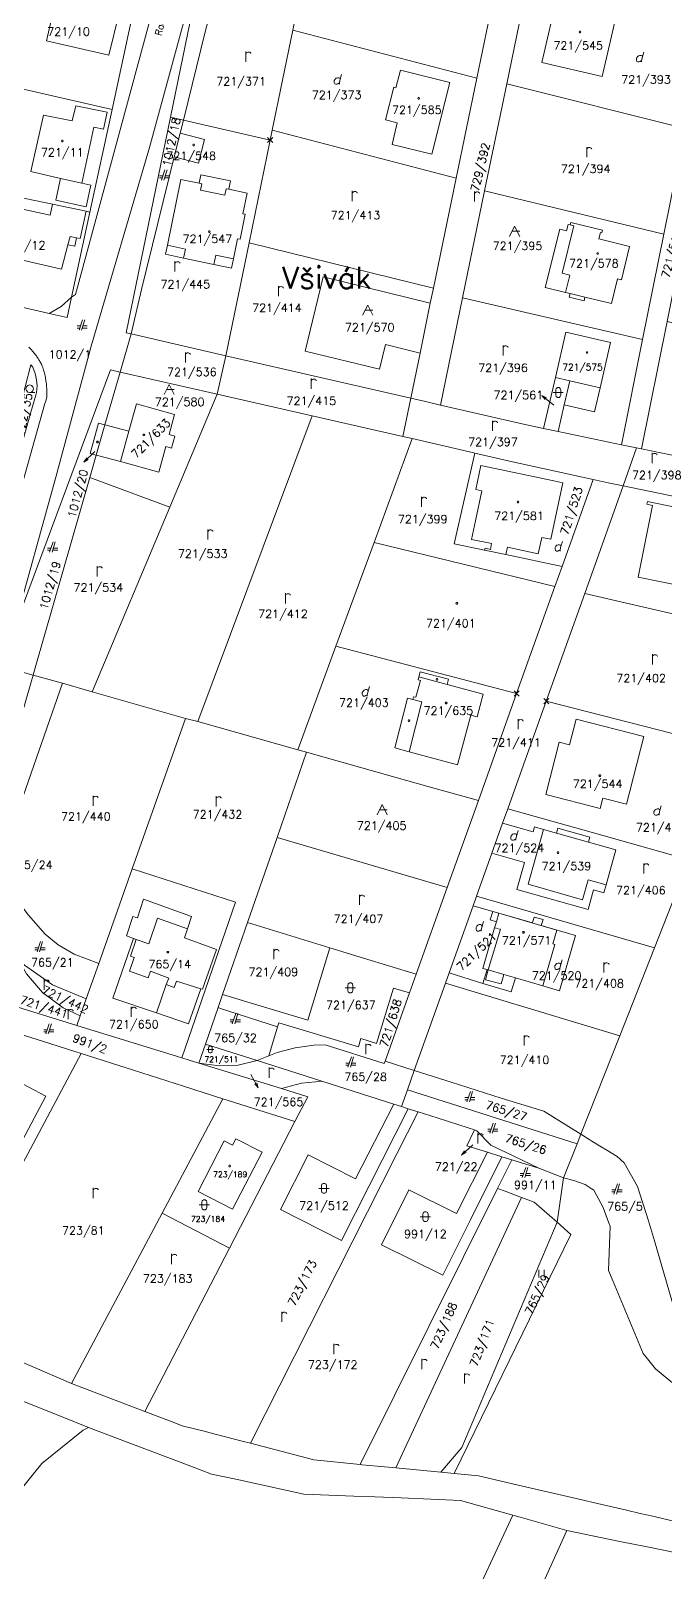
# Model space of a CAD drawing. Extents: x -443817 to 3, y -1171930 to -442383.
# Drawn here: x -442713 to -442588.6, y -1170713.3 to -1170410.9 of the extents above; entities that cross this region are included whole.
import ezdxf
from ezdxf.enums import TextEntityAlignment as Align

# ---------------------------------------------------------------- set-up
doc = ezdxf.new("R2010")
doc.units = 0
doc.header["$LTSCALE"] = 0.5
doc.header["$PDMODE"] = 3
doc.header["$PDSIZE"] = 0.5
doc.linetypes.add('DASHED', pattern=[0.75, 0.5, -0.25])
for name, color, linetype, lineweight in [('KLADPAR', 7, 'Continuous', 0), ('ZAPPAR', 7, 'Continuous', 0), ('ZNACKY', 7, 'Continuous', 0), ('ZUOB', 7, 'Continuous', 0)]:
    doc.layers.add(name, color=color, linetype=linetype, lineweight=lineweight)
doc.styles.add('ROMANS', font='romans.shx', dxfattribs={"height": 0.2})

# ---------------------------------------------------------------- blocks, each defined once
blk = doc.blocks.new('$479')
at = {"color": 0, "flags": 128}
for points in [[(0, 0), (0, 1.27), (0, 2)], [(0, 1.6), (0.1, 1.73), (0.23, 1.84), (0.37, 1.89), (0.6, 1.9), (0.77, 1.87), (0.87, 1.8), (0.96, 1.7), (1, 1.6)]]:
    blk.add_lwpolyline(points, dxfattribs=at)
blk = doc.blocks.new('$45')
at = {"color": 0, "flags": 128}
blk.add_lwpolyline([(0.09, 0.15), (0.18, 0), (0.09, -0.15), (-0.09, -0.15), (-0.18, 0), (-0.09, 0.15), (0.09, 0.15)], dxfattribs=at)
blk = doc.blocks.new('$432')
at = {"color": 0}
for p, q in [((-0.32, 0.8), (-1, 0.8)), ((-1, 0.4), (-0.46, 0.4)), ((0.1, 2), (-0.6, 0)), ((-0.1, 0), (0.5, 2)), ((0.02, 0.4), (1, 0.4)), ((1, 0.8), (0.14, 0.8))]:
    blk.add_line(p, q, dxfattribs=at)
blk = doc.blocks.new('$42')
at = {"color": 0, "flags": 128}
for points in [[(-1, 1), (0.27, 1), (1, 1)], [(-0.5, 1.5), (-0.4, 1.79), (-0.15, 1.97), (0.16, 1.97), (0.41, 1.79), (0.51, 1.5), (0.51, 0.5), (0.41, 0.21), (0.16, 0.03), (-0.15, 0.03), (-0.4, 0.21), (-0.5, 0.5), (-0.5, 1.5)]]:
    blk.add_lwpolyline(points, dxfattribs=at)
blk = doc.blocks.new('$431')
at = {"color": 0}
blk.add_line((0.63, 0.99), (0.9, 1.89), dxfattribs=at)
at = {"color": 0, "flags": 128}
blk.add_lwpolyline([(0.45, 0), (0.45, 0.27), (0.63, 0.99), (0.54, 1.17), (0.36, 1.26), (0.09, 1.26), (-0.18, 1.17), (-0.36, 0.99), (-0.54, 0.72), (-0.54, 0.36), (-0.45, 0.09), (-0.27, 0), (0, 0), (0.18, 0.09), (0.45, 0.27)], dxfattribs=at)
blk = doc.blocks.new('$435')
at = {"color": 0}
blk.add_line((1, 1), (-0.5, 1), dxfattribs=at)
at = {"color": 0, "flags": 128}
blk.add_lwpolyline([(-1, 0), (0, 2), (1, 0)], dxfattribs=at)
blk = doc.blocks.new('$30')
at = {"color": 0, "flags": 128}
blk.add_lwpolyline([(0, 0), (-0.38, 0.1), (-0.65, 0.37), (-0.75, 0.74), (-0.65, 1.11), (-0.38, 1.38), (-0.01, 1.48), (0.36, 1.38), (0.63, 1.11), (0.73, 0.73), (0.63, 0.35), (0.36, 0.08), (-0.02, -0.02), (0.98, -0.02)], dxfattribs=at)
blk = doc.blocks.new('$489')
at = {"color": 0}
blk.add_line((-0.2, 2), (0, 3), dxfattribs=at)
at = {"color": 0, "flags": 128}
blk.add_lwpolyline([(0, 0), (0, 3), (0.2, 2)], dxfattribs=at)
blk = doc.blocks.new('$32')
at = {"color": 0}
for p, q in [((-0.5, 1.5), (-0.5, 0)), ((0.5, 0), (0.5, 1.5))]:
    blk.add_line(p, q, dxfattribs=at)

msp = doc.modelspace()

# ---------------------------------------------------------------- linework, layer by layer
at = {"layer": 'KLADPAR', "color": 7, "linetype": 'Continuous'}
for p, q in [((-442625.57, -1170420.24), (-442629.61, -1170439.83)), ((-442624.01, -1170442.33), (-442588.87, -1170450.81)), ((-442675.34, -1170620.42), (-442661.23, -1170624.9))]:
    msp.add_line(p, q, dxfattribs=at)
at = {"layer": 'KLADPAR', "color": 7, "linetype": 'Continuous', "flags": 128}
for points in [[(-442674.68, -1170386.2), (-442674.16, -1170384.84), (-442673.26, -1170385.08), (-442670.85, -1170385.71), (-442671.42, -1170387.27), (-442675.35, -1170398), (-442678.81, -1170411.16), (-442683.1, -1170428.46), (-442685.64, -1170427.87), (-442679.89, -1170399.86), (-442674.68, -1170386.2)], [(-442670.85, -1170385.71), (-442657.24, -1170389.29), (-442661.66, -1170410.84), (-442665.68, -1170430.43), (-442666.08, -1170432.37), (-442683.1, -1170428.46), (-442678.81, -1170411.16), (-442675.35, -1170398), (-442671.42, -1170387.27), (-442670.85, -1170385.71)], [(-442642.99, -1170393.03), (-442638.39, -1170394.23), (-442637.57, -1170394.45), (-442621.13, -1170398.69), (-442625.57, -1170420.24), (-442661.66, -1170410.84), (-442657.24, -1170389.29), (-442645.5, -1170392.37), (-442642.99, -1170393.03)], [(-442719.67, -1170421.2), (-442714.84, -1170398.78), (-442712.75, -1170399.22), (-442692.18, -1170403.51), (-442697.09, -1170426.37), (-442719.67, -1170421.2)], [(-442625.57, -1170420.24), (-442621.13, -1170398.69), (-442618.22, -1170399.44), (-442615.35, -1170400.31), (-442619.68, -1170421.32), (-442624.01, -1170442.33), (-442628.34, -1170463.34), (-442632.67, -1170484.34), (-442635.59, -1170483.67), (-442638.51, -1170483), (-442636.68, -1170474.14), (-442634.67, -1170464.35), (-442634.06, -1170461.41), (-442629.61, -1170439.83), (-442625.57, -1170420.24)], [(-442584.71, -1170430.13), (-442580.55, -1170409.46), (-442580.31, -1170408.29), (-442579.6, -1170408.46), (-442577.27, -1170409.03), (-442565.52, -1170411.9), (-442563.6, -1170412.37), (-442577.61, -1170415.12), (-442583.63, -1170445.03), (-442588.24, -1170467.94), (-442593.27, -1170492.95), (-442594.2, -1170492.76), (-442597.19, -1170492.15), (-442593.03, -1170471.48), (-442588.87, -1170450.81), (-442584.71, -1170430.13)], [(-442728.98, -1170440.76), (-442728.89, -1170440.38), (-442724.72, -1170420.04), (-442719.67, -1170421.2), (-442697.09, -1170426.37), (-442701.42, -1170446.49), (-442702.15, -1170446.34), (-442708.79, -1170444.96), (-442728.98, -1170440.76)], [(-442630.83, -1170421.09), (-442640.53, -1170418.64), (-442641.41, -1170422.13), (-442641.85, -1170422.02), (-442643.47, -1170428.43), (-442641.14, -1170429.01), (-442642.18, -1170433.23), (-442634.39, -1170435.16), (-442630.83, -1170421.09)], [(-442630.83, -1170421.09), (-442634.39, -1170435.16), (-442642.18, -1170433.23), (-442641.14, -1170429.01), (-442643.47, -1170428.43), (-442641.85, -1170422.02), (-442641.41, -1170422.13), (-442640.53, -1170418.64), (-442630.83, -1170421.09)], [(-442683.1, -1170428.46), (-442683.73, -1170430.99), (-442684.88, -1170435.68), (-442691.33, -1170461.69), (-442693.36, -1170470.4), (-442694.33, -1170470.17), (-442685.64, -1170427.87), (-442683.1, -1170428.46)], [(-442666.08, -1170432.37), (-442670.21, -1170452.55), (-442674.75, -1170474.67), (-442693.36, -1170470.4), (-442691.33, -1170461.69), (-442684.88, -1170435.68), (-442680.15, -1170436.93), (-442678.94, -1170432.28), (-442683.73, -1170430.99), (-442683.1, -1170428.46), (-442666.08, -1170432.37)], [(-442666.08, -1170432.37), (-442665.68, -1170430.43), (-442629.61, -1170439.83), (-442634.06, -1170461.41), (-442670.21, -1170452.55), (-442666.08, -1170432.37)], [(-442702.15, -1170446.34), (-442701.42, -1170446.49), (-442705.02, -1170463.21), (-442705.88, -1170467.19), (-442709.42, -1170466.38), (-442733.1, -1170460.93), (-442728.98, -1170440.76), (-442708.79, -1170444.96), (-442702.15, -1170446.34)], [(-442674.22, -1170442.03), (-442670.62, -1170442.77), (-442671.45, -1170446.81), (-442670.96, -1170446.91), (-442671.99, -1170451.82), (-442672.47, -1170451.73), (-442673.29, -1170455.69), (-442673.65, -1170457.47), (-442677.13, -1170456.75), (-442683.05, -1170455.51), (-442686.62, -1170454.76), (-442686.24, -1170453.01), (-442683.58, -1170440.1), (-442679.99, -1170440.84), (-442679.65, -1170439.18), (-442673.88, -1170440.36), (-442674.22, -1170442.03)], [(-442670.62, -1170442.77), (-442674.22, -1170442.03), (-442673.88, -1170440.36), (-442679.65, -1170439.18), (-442679.99, -1170440.84), (-442683.58, -1170440.1), (-442686.24, -1170453.01), (-442686.62, -1170454.76), (-442683.05, -1170455.51), (-442677.13, -1170456.75), (-442673.65, -1170457.47), (-442673.29, -1170455.69), (-442672.47, -1170451.73), (-442671.99, -1170451.82), (-442670.96, -1170446.91), (-442671.45, -1170446.81), (-442670.62, -1170442.77)], [(-442607.13, -1170448.54), (-442607.24, -1170449), (-442607.62, -1170448.91), (-442607.93, -1170450.17), (-442609.29, -1170449.83), (-442612.11, -1170461.29), (-442608.13, -1170462.27), (-442607.26, -1170462.48), (-442607.43, -1170463.21), (-442604.51, -1170463.91), (-442604.34, -1170463.18), (-442599.14, -1170464.42), (-442597.96, -1170459.61), (-442597.18, -1170459.8), (-442595.57, -1170453.24), (-442601.59, -1170451.76), (-442601.28, -1170450.5), (-442601.04, -1170450.56), (-442600.92, -1170450.07), (-442607.13, -1170448.54)], [(-442599.14, -1170464.42), (-442604.34, -1170463.18), (-442604.51, -1170463.91), (-442607.43, -1170463.21), (-442607.26, -1170462.48), (-442608.13, -1170462.27), (-442612.11, -1170461.29), (-442609.29, -1170449.83), (-442607.93, -1170450.17), (-442607.62, -1170448.91), (-442607.24, -1170449), (-442607.13, -1170448.54), (-442600.92, -1170450.07), (-442601.04, -1170450.56), (-442601.28, -1170450.5), (-442601.59, -1170451.76), (-442595.57, -1170453.24), (-442597.18, -1170459.8), (-442597.96, -1170459.61), (-442599.14, -1170464.42)], [(-442634.06, -1170461.41), (-442634.67, -1170464.35), (-442655.66, -1170459.21), (-442659.23, -1170473.77), (-442644.66, -1170477.34), (-442643.43, -1170472.5), (-442636.68, -1170474.14), (-442638.51, -1170483), (-442655.34, -1170479.13), (-442674.75, -1170474.67), (-442670.21, -1170452.55), (-442634.06, -1170461.41)], [(-442636.68, -1170474.14), (-442643.43, -1170472.5), (-442644.66, -1170477.34), (-442659.23, -1170473.77), (-442655.66, -1170459.21), (-442634.67, -1170464.35), (-442636.68, -1170474.14)], [(-442609.61, -1170489.53), (-442608.4, -1170484.28), (-442602.46, -1170485.66), (-442601.37, -1170480.95), (-442599.33, -1170472.08), (-442608.1, -1170470.06), (-442610.14, -1170478.93), (-442612.45, -1170488.94), (-442616.37, -1170488.11), (-442632.67, -1170484.34), (-442628.34, -1170463.34), (-442593.03, -1170471.48), (-442597.19, -1170492.15), (-442609.61, -1170489.53)], [(-442551.86, -1170476.73), (-442559.03, -1170499.96), (-442578.11, -1170496.06), (-442593.27, -1170492.95), (-442588.24, -1170467.94), (-442551.86, -1170476.73)], [(-442610.14, -1170478.93), (-442608.1, -1170470.06), (-442599.33, -1170472.08), (-442601.37, -1170480.95), (-442602.46, -1170485.66), (-442608.4, -1170484.28), (-442607.3, -1170479.58), (-442610.14, -1170478.93)], [(-442655.34, -1170479.13), (-442638.51, -1170483), (-442640.07, -1170490.52), (-442657.82, -1170486.48), (-442676.5, -1170482.22), (-442674.75, -1170474.67), (-442655.34, -1170479.13)], [(-442697.42, -1170477.46), (-442695.51, -1170477.89), (-442698.48, -1170488.22), (-442699.76, -1170487.87), (-442701.38, -1170493.83), (-442700.18, -1170494.16), (-442701.44, -1170498.56), (-442712.16, -1170535.88), (-442712.57, -1170537.31), (-442718.38, -1170535.67), (-442718.95, -1170535.51), (-442716.53, -1170528.98), (-442697.42, -1170477.46)], [(-442715.16, -1170493.43), (-442717.21, -1170492.84), (-442715.24, -1170485.08), (-442713.05, -1170476.46), (-442712.65, -1170476.93), (-442712.2, -1170478.15), (-442712.02, -1170478.76), (-442711.9, -1170479.37), (-442711.83, -1170480), (-442711.81, -1170480.6), (-442711.85, -1170481.25), (-442711.94, -1170481.88), (-442712.06, -1170482.39), (-442713.01, -1170485.72), (-442715.16, -1170493.43)], [(-442676.5, -1170482.22), (-442685.79, -1170504.35), (-442701.44, -1170498.56), (-442700.18, -1170494.16), (-442695.44, -1170495.45), (-442687.95, -1170497.49), (-442686.57, -1170492.5), (-442685.46, -1170492.78), (-442684.79, -1170490.44), (-442685.91, -1170490.12), (-442684.82, -1170486.18), (-442692.32, -1170484.14), (-442693.8, -1170489.5), (-442698.48, -1170488.22), (-442695.51, -1170477.89), (-442676.5, -1170482.22)], [(-442612.45, -1170488.94), (-442610.14, -1170478.93), (-442607.3, -1170479.58), (-442608.4, -1170484.28), (-442609.61, -1170489.53), (-442612.45, -1170488.94)], [(-442676.5, -1170482.22), (-442657.82, -1170486.48), (-442680.27, -1170546.43), (-442682.71, -1170545.82), (-442701, -1170540.57), (-442685.79, -1170504.35), (-442676.5, -1170482.22)], [(-442616.37, -1170488.11), (-442612.45, -1170488.94), (-442609.61, -1170489.53), (-442597.19, -1170492.15), (-442594.2, -1170492.76), (-442596.85, -1170500.19), (-442599.79, -1170499.59), (-442602.72, -1170498.95), (-442619.12, -1170495.37), (-442625.94, -1170493.79), (-442626.15, -1170493.74), (-442638.23, -1170490.94), (-442640.07, -1170490.52), (-442638.51, -1170483), (-442635.59, -1170483.67), (-442632.67, -1170484.34), (-442616.37, -1170488.11)], [(-442693.8, -1170489.5), (-442692.32, -1170484.14), (-442684.82, -1170486.18), (-442685.91, -1170490.12), (-442684.79, -1170490.44), (-442685.46, -1170492.78), (-442686.57, -1170492.5), (-442687.95, -1170497.49), (-442695.44, -1170495.45), (-442700.18, -1170494.16), (-442698.48, -1170488.22), (-442693.8, -1170489.5)], [(-442640.07, -1170490.52), (-442638.23, -1170490.94), (-442645.7, -1170511.29), (-442653.18, -1170531.63), (-442660.65, -1170551.97), (-442680.27, -1170546.43), (-442657.82, -1170486.48), (-442640.07, -1170490.52)], [(-442608.83, -1170516.03), (-442610.23, -1170519.94), (-442645.7, -1170511.29), (-442638.23, -1170490.94), (-442626.15, -1170493.74), (-442625.94, -1170493.79), (-442630.01, -1170511.55), (-442624.01, -1170512.8), (-442619.85, -1170513.67), (-442608.83, -1170516.03)], [(-442559.03, -1170499.96), (-442561.6, -1170507.43), (-442580.73, -1170503.5), (-442596.85, -1170500.19), (-442594.2, -1170492.76), (-442593.27, -1170492.95), (-442578.11, -1170496.06), (-442559.03, -1170499.96)], [(-442602.72, -1170498.95), (-442608.83, -1170516.03), (-442619.85, -1170513.67), (-442619.56, -1170512.24), (-442613.49, -1170513.51), (-442612.81, -1170510.3), (-442611.02, -1170510.68), (-442608.68, -1170499.62), (-442610.47, -1170499.24), (-442624.73, -1170496.23), (-442625.72, -1170500.92), (-442624.54, -1170501.17), (-442625.8, -1170507.07), (-442626.58, -1170510.72), (-442622.93, -1170511.46), (-442622.65, -1170511.52), (-442622.88, -1170512.65), (-442623.93, -1170512.43), (-442624.01, -1170512.8), (-442630.01, -1170511.55), (-442625.94, -1170493.79), (-442619.12, -1170495.37), (-442602.72, -1170498.95)], [(-442685.79, -1170504.35), (-442701, -1170540.57), (-442706.82, -1170538.93), (-442712.57, -1170537.31), (-442712.16, -1170535.88), (-442701.44, -1170498.56), (-442685.79, -1170504.35)], [(-442608.68, -1170499.62), (-442611.02, -1170510.68), (-442612.81, -1170510.3), (-442613.49, -1170513.51), (-442619.56, -1170512.24), (-442619.85, -1170513.67), (-442624.01, -1170512.8), (-442623.93, -1170512.43), (-442622.88, -1170512.65), (-442622.65, -1170511.52), (-442622.93, -1170511.46), (-442626.58, -1170510.72), (-442625.8, -1170507.07), (-442624.54, -1170501.17), (-442625.72, -1170500.92), (-442624.73, -1170496.23), (-442610.47, -1170499.24), (-442608.68, -1170499.62)], [(-442617.74, -1170540.93), (-442610.23, -1170519.94), (-442608.83, -1170516.03), (-442602.72, -1170498.95), (-442599.79, -1170499.59), (-442596.85, -1170500.19), (-442604.39, -1170521.31), (-442611.93, -1170542.43), (-442619.47, -1170563.54), (-442620.48, -1170566.37), (-442622.59, -1170572.27), (-442625.59, -1170580.66), (-442626.26, -1170582.55), (-442630.98, -1170595.75), (-442631.7, -1170597.77), (-442637.81, -1170614.88), (-442643.54, -1170613.05), (-442638.75, -1170599.66), (-442637.44, -1170596.01), (-442631.35, -1170578.97), (-442625.25, -1170561.92), (-442617.74, -1170540.93)], [(-442593.93, -1170518.08), (-442584.89, -1170519.92), (-442583.6, -1170513.61), (-442575.89, -1170515.18), (-442574.53, -1170508.52), (-442582.27, -1170506.94), (-442581.95, -1170505.35), (-442592.09, -1170503.27), (-442592.19, -1170503.79), (-442591.06, -1170504.04), (-442593.93, -1170518.08)], [(-442584.89, -1170519.92), (-442593.93, -1170518.08), (-442591.06, -1170504.04), (-442592.19, -1170503.79), (-442592.09, -1170503.27), (-442581.95, -1170505.35), (-442582.27, -1170506.94), (-442574.53, -1170508.52), (-442575.89, -1170515.18), (-442583.6, -1170513.61), (-442584.89, -1170519.92)], [(-442617.74, -1170540.93), (-442625.25, -1170561.92), (-442634.87, -1170559.22), (-442641.6, -1170557.32), (-442658.93, -1170552.45), (-442660.65, -1170551.97), (-442653.18, -1170531.63), (-442617.74, -1170540.93)], [(-442706.82, -1170538.93), (-442719.72, -1170575.68), (-442722.35, -1170571.12), (-442713.04, -1170538.93), (-442712.57, -1170537.31), (-442706.82, -1170538.93)], [(-442638.8, -1170552.35), (-442636.31, -1170542.59), (-442638.1, -1170542.13), (-442637.95, -1170541.55), (-442637.5, -1170541.67), (-442636.62, -1170538.35), (-442637.06, -1170538.23), (-442636.91, -1170537.67), (-442631.39, -1170539.16), (-442624.29, -1170541.06), (-442625.48, -1170545.5), (-442626.7, -1170545.17), (-442629.31, -1170554.89), (-442638.8, -1170552.35)], [(-442636.31, -1170542.59), (-442638.8, -1170552.35), (-442629.31, -1170554.89), (-442626.7, -1170545.17), (-442625.48, -1170545.5), (-442624.29, -1170541.06), (-442631.39, -1170539.16), (-442636.91, -1170537.67), (-442637.06, -1170538.23), (-442636.62, -1170538.35), (-442637.5, -1170541.67), (-442637.95, -1170541.55), (-442638.1, -1170542.13), (-442636.31, -1170542.59)], [(-442682.71, -1170545.82), (-442693.13, -1170575.29), (-442699.7, -1170593.86), (-442704.55, -1170592.06), (-442707.68, -1170590.25), (-442710.21, -1170588.13), (-442713.51, -1170584.38), (-442718.63, -1170577.6), (-442719.72, -1170575.68), (-442706.82, -1170538.93), (-442701, -1170540.57), (-442682.71, -1170545.82)], [(-442611.93, -1170542.43), (-442576.45, -1170551.51), (-442583.88, -1170573.54), (-442603.12, -1170568.13), (-442610.82, -1170565.97), (-442619.47, -1170563.54), (-442611.93, -1170542.43)], [(-442682.71, -1170545.82), (-442680.27, -1170546.43), (-442660.65, -1170551.97), (-442658.93, -1170552.45), (-442664.72, -1170569.16), (-442670.51, -1170585.85), (-442675.4, -1170599.95), (-442676.3, -1170602.55), (-442678.77, -1170609.69), (-442680.07, -1170613.42), (-442681.98, -1170612.83), (-442683.42, -1170612.38), (-442672.85, -1170581.88), (-442693.13, -1170575.29), (-442682.71, -1170545.82)], [(-442601.38, -1170563.49), (-442612.04, -1170560.77), (-442609.41, -1170550.48), (-442607.37, -1170551), (-442606.09, -1170545.98), (-442592.82, -1170549.38), (-442596.21, -1170562.65), (-442600.86, -1170561.46), (-442601.38, -1170563.49)], [(-442612.04, -1170560.77), (-442601.38, -1170563.49), (-442600.86, -1170561.46), (-442596.21, -1170562.65), (-442592.82, -1170549.38), (-442606.09, -1170545.98), (-442607.37, -1170551), (-442609.41, -1170550.48), (-442612.04, -1170560.77)], [(-442641.6, -1170557.32), (-442634.87, -1170559.22), (-442625.25, -1170561.92), (-442631.35, -1170578.97), (-442664.72, -1170569.16), (-442658.93, -1170552.45), (-442641.6, -1170557.32)], [(-442619.47, -1170563.54), (-442610.82, -1170565.97), (-442603.12, -1170568.13), (-442583.88, -1170573.54), (-442590.7, -1170590.81), (-442625.59, -1170580.66), (-442622.59, -1170572.27), (-442616.2, -1170574.07), (-442617.68, -1170579.36), (-442603.72, -1170583.29), (-442602.64, -1170579.43), (-442600.62, -1170580), (-442600.18, -1170578.45), (-442598.25, -1170571.58), (-442603.64, -1170570.06), (-442603.37, -1170569.1), (-442609.63, -1170567.34), (-442609.9, -1170568.31), (-442612.46, -1170567.59), (-442614.23, -1170567.09), (-442614.51, -1170568.05), (-442620.48, -1170566.37), (-442619.47, -1170563.54)], [(-442614.51, -1170568.05), (-442614.23, -1170567.09), (-442612.46, -1170567.59), (-442615.5, -1170578.35), (-442604.82, -1170581.38), (-442603.72, -1170577.46), (-442600.18, -1170578.45), (-442600.62, -1170580), (-442602.64, -1170579.43), (-442603.72, -1170583.29), (-442617.68, -1170579.36), (-442616.2, -1170574.07), (-442622.59, -1170572.27), (-442620.48, -1170566.37), (-442614.51, -1170568.05)], [(-442603.37, -1170569.1), (-442603.64, -1170570.06), (-442598.25, -1170571.58), (-442600.18, -1170578.45), (-442603.72, -1170577.46), (-442604.82, -1170581.38), (-442615.5, -1170578.35), (-442612.46, -1170567.59), (-442609.9, -1170568.31), (-442609.63, -1170567.34), (-442603.37, -1170569.1)], [(-442631.35, -1170578.97), (-442637.44, -1170596.01), (-442647.78, -1170592.83), (-442654.4, -1170590.8), (-442670.51, -1170585.85), (-442664.72, -1170569.16), (-442631.35, -1170578.97)], [(-442707.68, -1170590.25), (-442704.55, -1170592.06), (-442699.7, -1170593.86), (-442702.14, -1170600.8), (-442708.77, -1170598.09), (-442714.26, -1170594.23), (-442715.53, -1170592.98), (-442716.55, -1170590.35), (-442717.31, -1170587.04), (-442717.46, -1170582.05), (-442720.13, -1170576.84), (-442719.72, -1170575.68), (-442718.63, -1170577.6), (-442713.51, -1170584.38), (-442710.21, -1170588.13), (-442707.68, -1170590.25)], [(-442681.5, -1170584.7), (-442690.95, -1170581.3), (-442692.11, -1170584.91), (-442693.02, -1170584.64), (-442694.26, -1170588.46), (-442692.88, -1170588.96), (-442696.97, -1170600.67), (-442688.38, -1170603.59), (-442682.1, -1170605.73), (-442679.71, -1170598.83), (-442679.34, -1170598.95), (-442676.59, -1170591.12), (-442682.87, -1170588.84), (-442682.29, -1170587.09), (-442681.5, -1170584.7)], [(-442690.95, -1170581.3), (-442681.5, -1170584.7), (-442682.29, -1170587.09), (-442682.87, -1170588.84), (-442676.59, -1170591.12), (-442679.34, -1170598.95), (-442679.71, -1170598.83), (-442682.1, -1170605.73), (-442688.38, -1170603.59), (-442696.97, -1170600.67), (-442692.88, -1170588.96), (-442694.26, -1170588.46), (-442693.02, -1170584.64), (-442692.11, -1170584.91), (-442690.95, -1170581.3)], [(-442624.34, -1170597.84), (-442618.78, -1170599.47), (-442617.97, -1170596.69), (-442612.63, -1170598.26), (-442609.35, -1170599.22), (-442606.18, -1170588.39), (-442612.9, -1170586.44), (-442612.56, -1170585.28), (-442614.29, -1170584.78), (-442614.63, -1170585.93), (-442621.21, -1170584.02), (-442622.4, -1170583.68), (-442626.26, -1170582.55), (-442625.59, -1170580.66), (-442590.7, -1170590.81), (-442597.51, -1170608.06), (-442623.93, -1170600.11), (-442631.7, -1170597.77), (-442630.98, -1170595.75), (-442624.34, -1170597.84)], [(-442622.4, -1170583.68), (-442622.91, -1170585.35), (-442621.7, -1170585.71), (-442622.05, -1170586.91), (-442624.38, -1170594.86), (-442623.54, -1170595.09), (-442624.34, -1170597.84), (-442630.98, -1170595.75), (-442626.26, -1170582.55), (-442622.4, -1170583.68)], [(-442703.32, -1170604.13), (-442703.98, -1170606.02), (-442718.32, -1170601.59), (-442719.93, -1170599.61), (-442722.08, -1170595.76), (-442726.3, -1170594.41), (-442722.82, -1170584.52), (-442718.91, -1170589.66), (-442715.53, -1170592.98), (-442713.86, -1170595.92), (-442710.72, -1170599.6), (-442706.69, -1170602.56), (-442703.32, -1170604.13)], [(-442618.78, -1170599.47), (-442624.34, -1170597.84), (-442623.54, -1170595.09), (-442624.38, -1170594.86), (-442622.05, -1170586.91), (-442621.7, -1170585.71), (-442622.91, -1170585.35), (-442622.4, -1170583.68), (-442621.21, -1170584.02), (-442609.87, -1170587.36), (-442610.67, -1170590.04), (-442610.23, -1170590.17), (-442612.63, -1170598.26), (-442617.97, -1170596.69), (-442618.78, -1170599.47)], [(-442614.29, -1170584.78), (-442612.56, -1170585.28), (-442612.9, -1170586.44), (-442606.18, -1170588.39), (-442609.35, -1170599.22), (-442612.63, -1170598.26), (-442610.23, -1170590.17), (-442610.67, -1170590.04), (-442609.87, -1170587.36), (-442621.21, -1170584.02), (-442614.63, -1170585.93), (-442614.29, -1170584.78)], [(-442658.72, -1170605.03), (-442654.4, -1170590.8), (-442647.78, -1170592.83), (-442637.44, -1170596.01), (-442638.75, -1170599.66), (-442641.88, -1170598.7), (-442645.21, -1170609.56), (-442648.29, -1170608.62), (-442648.78, -1170610.25), (-442664.37, -1170605.51), (-442664.61, -1170606.31), (-442675.83, -1170602.72), (-442676.3, -1170602.55), (-442675.4, -1170599.95), (-442658.72, -1170605.03)], [(-442702.14, -1170600.8), (-442703.32, -1170604.13), (-442706.69, -1170602.56), (-442710.72, -1170599.6), (-442713.86, -1170595.92), (-442715.53, -1170592.98), (-442714.26, -1170594.23), (-442708.77, -1170598.09), (-442702.14, -1170600.8)], [(-442597.51, -1170608.06), (-442605.14, -1170627.37), (-442612.43, -1170622.86), (-442620.78, -1170620.33), (-442630.59, -1170617.19), (-442637.81, -1170614.88), (-442631.7, -1170597.77), (-442623.93, -1170600.11), (-442597.51, -1170608.06)], [(-442666.36, -1170612.02), (-442664.61, -1170606.31), (-442664.37, -1170605.51), (-442648.78, -1170610.25), (-442648.29, -1170608.62), (-442645.21, -1170609.56), (-442641.88, -1170598.7), (-442638.75, -1170599.66), (-442643.54, -1170613.05), (-442643.71, -1170613.52), (-442655.27, -1170609.82), (-442657.54, -1170609.93), (-442661.2, -1170610.44), (-442664.73, -1170611.36), (-442666.36, -1170612.02)], [(-442664.61, -1170606.31), (-442666.36, -1170612.02), (-442668.61, -1170612.93), (-442678.77, -1170609.69), (-442676.3, -1170602.55), (-442675.83, -1170602.72), (-442664.61, -1170606.31)], [(-442720.53, -1170605.99), (-442715.49, -1170607.6), (-442709.07, -1170609.65), (-442704.39, -1170611.13), (-442703.14, -1170611.52), (-442713.12, -1170630.26), (-442718.13, -1170639.67), (-442726.06, -1170654.58), (-442738.13, -1170648.67), (-442729.47, -1170634.02), (-442730.22, -1170633.62), (-442728.79, -1170630.91), (-442727.7, -1170631.48), (-442727.89, -1170631.83), (-442727.24, -1170632.18), (-442727.05, -1170631.82), (-442718.73, -1170636.2), (-442710.09, -1170619.88), (-442713.56, -1170618.05), (-442716.12, -1170616.7), (-442724.53, -1170612.26), (-442720.53, -1170605.99)], [(-442727.55, -1170610.67), (-442724.53, -1170612.26), (-442716.12, -1170616.7), (-442713.56, -1170618.05), (-442710.09, -1170619.88), (-442718.73, -1170636.2), (-442727.05, -1170631.82), (-442727.24, -1170632.18), (-442727.89, -1170631.83), (-442727.7, -1170631.48), (-442728.79, -1170630.91), (-442730.22, -1170633.62), (-442737.61, -1170629.7), (-442731.48, -1170618.1), (-442727.55, -1170610.67)], [(-442680.07, -1170613.42), (-442678.77, -1170609.69), (-442668.61, -1170612.93), (-442672.34, -1170613.81), (-442676.02, -1170613.99), (-442680.07, -1170613.42)], [(-442637.81, -1170614.88), (-442639.16, -1170618.65), (-442640.33, -1170621.95), (-442641.83, -1170621.47), (-442655.93, -1170616.97), (-442668.61, -1170612.93), (-442666.36, -1170612.02), (-442664.73, -1170611.36), (-442661.2, -1170610.44), (-442657.54, -1170609.93), (-442655.27, -1170609.82), (-442643.71, -1170613.52), (-442643.54, -1170613.05), (-442637.81, -1170614.88)], [(-442683.07, -1170617.93), (-442675.34, -1170620.42), (-442687.28, -1170642.86), (-442705.03, -1170676.24), (-442713.21, -1170672.74), (-442722.24, -1170668.88), (-442730.08, -1170665.56), (-442731.69, -1170665.15), (-442726.06, -1170654.58), (-442718.13, -1170639.67), (-442713.12, -1170630.26), (-442703.14, -1170611.52), (-442692.86, -1170614.8), (-442683.07, -1170617.93)], [(-442655.93, -1170616.97), (-442657.22, -1170617.09), (-442659.93, -1170617.35), (-442663.83, -1170618.43), (-442680.07, -1170613.42), (-442676.02, -1170613.99), (-442672.34, -1170613.81), (-442668.61, -1170612.93), (-442655.93, -1170616.97)], [(-442637.81, -1170614.88), (-442630.59, -1170617.19), (-442620.78, -1170620.33), (-442612.43, -1170622.86), (-442605.14, -1170627.37), (-442605.87, -1170629.23), (-442639.16, -1170618.65), (-442637.81, -1170614.88)], [(-442641.83, -1170621.47), (-442649.32, -1170636.13), (-442658.64, -1170631.42), (-442664.06, -1170642.13), (-442652.06, -1170648.19), (-442646.65, -1170637.49), (-442639, -1170622.38), (-442637.07, -1170622.99), (-442641.25, -1170631.25), (-442669.96, -1170688), (-442671.58, -1170687.58), (-442674.85, -1170686.72), (-442678.12, -1170685.87), (-442678.79, -1170685.7), (-442683.33, -1170684.55), (-442684.79, -1170684.01), (-442690.68, -1170681.74), (-442674.08, -1170649.7), (-442661.23, -1170624.9), (-442658.7, -1170620.01), (-442663.83, -1170618.43), (-442659.93, -1170617.35), (-442657.22, -1170617.09), (-442655.93, -1170616.97), (-442641.83, -1170621.47)], [(-442608.56, -1170635.91), (-442613.37, -1170634.02), (-442622.78, -1170629.54), (-442625.55, -1170626.68), (-442625.99, -1170626.53), (-442627.27, -1170626.1), (-442633.31, -1170624.18), (-442637.07, -1170622.99), (-442639, -1170622.38), (-442640.33, -1170621.95), (-442639.16, -1170618.65), (-442605.87, -1170629.23), (-442608.56, -1170635.91)], [(-442639, -1170622.38), (-442646.65, -1170637.49), (-442652.06, -1170648.19), (-442664.06, -1170642.13), (-442658.64, -1170631.42), (-442649.32, -1170636.13), (-442641.83, -1170621.47), (-442640.33, -1170621.95), (-442639, -1170622.38)], [(-442625.99, -1170626.53), (-442627.51, -1170629.65), (-442623.48, -1170630.9), (-442629.53, -1170642.95), (-442638.88, -1170638.3), (-442644.23, -1170649.04), (-442632.2, -1170655.03), (-442626.85, -1170644.29), (-442620.62, -1170631.78), (-442618.68, -1170632.38), (-442621.49, -1170638.02), (-442648.45, -1170692.16), (-442657.52, -1170691.22), (-442669.96, -1170688), (-442641.25, -1170631.25), (-442637.07, -1170622.99), (-442633.31, -1170624.18), (-442627.27, -1170626.1), (-442625.99, -1170626.53)], [(-442667.66, -1170630.89), (-442673.44, -1170642.07), (-442680.22, -1170638.62), (-442675.08, -1170628.7), (-442673.46, -1170629.52), (-442672.82, -1170628.25), (-442667.66, -1170630.89)], [(-442667.66, -1170630.89), (-442672.82, -1170628.25), (-442673.46, -1170629.52), (-442675.08, -1170628.7), (-442680.22, -1170638.62), (-442673.44, -1170642.07), (-442667.66, -1170630.89)], [(-442622.78, -1170629.54), (-442613.37, -1170634.02), (-442618.68, -1170632.38), (-442620.62, -1170631.78), (-442623.48, -1170630.9), (-442627.51, -1170629.65), (-442625.99, -1170626.53), (-442625.55, -1170626.68), (-442622.78, -1170629.54)], [(-442623.48, -1170630.9), (-442620.62, -1170631.78), (-442626.85, -1170644.29), (-442632.2, -1170655.03), (-442644.23, -1170649.04), (-442638.88, -1170638.3), (-442629.53, -1170642.95), (-442623.48, -1170630.9)], [(-442618.68, -1170632.38), (-442613.37, -1170634.02), (-442608.56, -1170635.91), (-442609.8, -1170644.65), (-442614.28, -1170640.7), (-442616.8, -1170639.76), (-442620.02, -1170638.57), (-442621.49, -1170638.02), (-442618.68, -1170632.38)], [(-442648.1, -1170692.2), (-442648.45, -1170692.16), (-442621.49, -1170638.02), (-442620.02, -1170638.57), (-442616.8, -1170639.76), (-442641.45, -1170692.82), (-442645.12, -1170692.48), (-442648.1, -1170692.2)], [(-442609.8, -1170644.65), (-442628.5, -1170688.8), (-442632.6, -1170693.65), (-442641.45, -1170692.82), (-442616.8, -1170639.76), (-442614.28, -1170640.7), (-442609.8, -1170644.65)], [(-442629.96, -1170693.92), (-442632.6, -1170693.65), (-442628.5, -1170688.8), (-442609.8, -1170644.65), (-442607.12, -1170647.02), (-442629.96, -1170693.92)], [(-442618.5, -1170702.1), (-442617.03, -1170702.51), (-442607.86, -1170705.1), (-442620.46, -1170732.91), (-442626.14, -1170742.14), (-442630.89, -1170748.03), (-442646.34, -1170769.95), (-442654.17, -1170763.23), (-442628.09, -1170722.78), (-442618.5, -1170702.1)]]:
    msp.add_lwpolyline(points, close=True, dxfattribs=at)
for points in [[(-442679.89, -1170399.86), (-442685.64, -1170427.87), (-442694.33, -1170470.17), (-442693.36, -1170470.4), (-442695.51, -1170477.89), (-442697.42, -1170477.46), (-442716.53, -1170528.98)], [(-442584.71, -1170430.13), (-442619.68, -1170421.32), (-442615.35, -1170400.31), (-442614.97, -1170399.83), (-442601.56, -1170403.1), (-442589.21, -1170406.11), (-442580.31, -1170408.29), (-442580.55, -1170409.46)], [(-442733.1, -1170460.93), (-442709.42, -1170466.38), (-442705.88, -1170467.19), (-442705.02, -1170463.21), (-442705.02, -1170463.21), (-442701.42, -1170446.49), (-442697.09, -1170426.37), (-442692.18, -1170403.51)], [(-442629.61, -1170439.83), (-442665.68, -1170430.43), (-442661.66, -1170410.84), (-442625.57, -1170420.24)], [(-442588.87, -1170450.81), (-442593.03, -1170471.48), (-442628.34, -1170463.34), (-442624.01, -1170442.33)], [(-442715.16, -1170493.43), (-442713.01, -1170485.72), (-442712.06, -1170482.39), (-442711.94, -1170481.88), (-442711.85, -1170481.25), (-442711.81, -1170480.6), (-442711.83, -1170480), (-442711.9, -1170479.37), (-442712.02, -1170478.76), (-442712.2, -1170478.15), (-442712.65, -1170476.93), (-442713.05, -1170476.46)], [(-442604.39, -1170521.31), (-442596.85, -1170500.19), (-442580.73, -1170503.5), (-442561.6, -1170507.43)], [(-442561.6, -1170507.43), (-442569.03, -1170529.47), (-442604.39, -1170521.31)], [(-442718.38, -1170535.67), (-442712.57, -1170537.31), (-442713.04, -1170538.93)], [(-442587.14, -1170660.43), (-442590.71, -1170648.3), (-442591.87, -1170644.36), (-442594.05, -1170637.66), (-442596.65, -1170632.98), (-442598.05, -1170631.76), (-442600.07, -1170630.51), (-442601.14, -1170629.85), (-442602.98, -1170628.71), (-442603.35, -1170628.48), (-442605.14, -1170627.37), (-442597.51, -1170608.06), (-442590.7, -1170590.81), (-442583.88, -1170573.54)], [(-442699.7, -1170593.86), (-442693.13, -1170575.29), (-442672.85, -1170581.88)], [(-442672.85, -1170581.88), (-442683.42, -1170612.38), (-442684.28, -1170612.11), (-442703.98, -1170606.02), (-442703.32, -1170604.13), (-442702.14, -1170600.8), (-442699.7, -1170593.86)], [(-442718.32, -1170601.59), (-442703.98, -1170606.02), (-442684.28, -1170612.11), (-442683.42, -1170612.38), (-442681.98, -1170612.83), (-442680.07, -1170613.42), (-442663.83, -1170618.43), (-442663.83, -1170618.43), (-442658.7, -1170620.01), (-442661.23, -1170624.9), (-442675.34, -1170620.42), (-442683.07, -1170617.93), (-442692.86, -1170614.8), (-442703.14, -1170611.52), (-442704.39, -1170611.13), (-442709.07, -1170609.65), (-442715.49, -1170607.6)], [(-442661.23, -1170624.9), (-442674.08, -1170649.7), (-442687.28, -1170642.86), (-442675.34, -1170620.42)], [(-442585.69, -1170677.36), (-442590.5, -1170673.42), (-442592.05, -1170671.46), (-442592.9, -1170670.38), (-442598.81, -1170656.29), (-442599.73, -1170654.09), (-442599.42, -1170645.42), (-442599.7, -1170644.64), (-442600.76, -1170641.73), (-442602.61, -1170638.36), (-442603.14, -1170638), (-442604.13, -1170637.34), (-442604.27, -1170637.25), (-442606.32, -1170636.52), (-442606.53, -1170636.44), (-442608.56, -1170635.91), (-442605.87, -1170629.23), (-442605.14, -1170627.37), (-442605.14, -1170627.37), (-442603.35, -1170628.48), (-442602.98, -1170628.71), (-442601.14, -1170629.85), (-442600.07, -1170630.51), (-442598.05, -1170631.76), (-442596.65, -1170632.98), (-442594.05, -1170637.66), (-442591.87, -1170644.36), (-442590.71, -1170648.3), (-442587.14, -1170660.43)], [(-442584.48, -1170703.83), (-442589.16, -1170702.75), (-442591.02, -1170702.32), (-442593.48, -1170701.75), (-442596.16, -1170701.13), (-442602.74, -1170699.61), (-442604.39, -1170699.23), (-442617.72, -1170696.16), (-442625.22, -1170694.41), (-442629.96, -1170693.92), (-442607.12, -1170647.02), (-442609.8, -1170644.65), (-442609.8, -1170644.65), (-442608.56, -1170635.91), (-442606.53, -1170636.44), (-442606.32, -1170636.52), (-442604.27, -1170637.25), (-442604.13, -1170637.34), (-442603.14, -1170638), (-442602.61, -1170638.36), (-442600.76, -1170641.73), (-442599.7, -1170644.64), (-442599.42, -1170645.42), (-442599.73, -1170654.09), (-442598.81, -1170656.29), (-442592.9, -1170670.38), (-442592.05, -1170671.46), (-442590.5, -1170673.42), (-442585.69, -1170677.36)], [(-442813.57, -1170722.4), (-442805.1, -1170713.07), (-442796.95, -1170703.67), (-442788.22, -1170693.03), (-442779.23, -1170682.37), (-442777.25, -1170679.94), (-442770.24, -1170671.33), (-442766.33, -1170666.61), (-442758.84, -1170667), (-442753.6, -1170667.3), (-442749.33, -1170668.36), (-442741.41, -1170670.32), (-442733.1, -1170672.4), (-442715.57, -1170679.37), (-442706.91, -1170682.82), (-442701.7, -1170684.9), (-442702.75, -1170685.42), (-442710.84, -1170691.93), (-442761.65, -1170754.78)], [(-442713.21, -1170672.74), (-442705.03, -1170676.24), (-442690.68, -1170681.74), (-442684.79, -1170684.01), (-442683.33, -1170684.55), (-442678.79, -1170685.7), (-442678.12, -1170685.87), (-442674.85, -1170686.72), (-442671.58, -1170687.58), (-442669.96, -1170688), (-442657.52, -1170691.22), (-442648.45, -1170692.16), (-442648.1, -1170692.2), (-442645.12, -1170692.48), (-442641.45, -1170692.82), (-442632.6, -1170693.65), (-442629.96, -1170693.92), (-442625.22, -1170694.41), (-442617.72, -1170696.16), (-442604.39, -1170699.23), (-442602.74, -1170699.61), (-442596.16, -1170701.13), (-442593.48, -1170701.75), (-442591.02, -1170702.32), (-442589.16, -1170702.75), (-442584.48, -1170703.83)], [(-442586.4, -1170709.51), (-442591.81, -1170708.4), (-442597.51, -1170707.23), (-442607.86, -1170705.1), (-442617.03, -1170702.51), (-442618.5, -1170702.1), (-442628.77, -1170699.24), (-442640.36, -1170698.72), (-442645.52, -1170698.51), (-442649.66, -1170698.36), (-442659.49, -1170697.99), (-442672.81, -1170695.06), (-442677.61, -1170694.03), (-442681.63, -1170692.48), (-442694.12, -1170687.76), (-442701.7, -1170684.9), (-442706.91, -1170682.82), (-442715.57, -1170679.37)], [(-442761.65, -1170754.78), (-442710.84, -1170691.93), (-442702.75, -1170685.42), (-442701.7, -1170684.9), (-442694.12, -1170687.76), (-442681.63, -1170692.48), (-442677.61, -1170694.03), (-442672.81, -1170695.06), (-442659.49, -1170697.99), (-442649.66, -1170698.36), (-442645.52, -1170698.51), (-442640.36, -1170698.72), (-442628.77, -1170699.24), (-442618.5, -1170702.1), (-442628.09, -1170722.78)], [(-442620.46, -1170732.91), (-442607.86, -1170705.1), (-442597.51, -1170707.23), (-442591.81, -1170708.4), (-442586.4, -1170709.51)]]:
    msp.add_lwpolyline(points, dxfattribs=at)
at = {"layer": 'KLADPAR', "color": 7, "linetype": 'Continuous'}
for p in [(-442666.08, -1170432.37), (-442617.74, -1170540.93), (-442611.93, -1170542.43)]:
    msp.add_point(p, dxfattribs=at)
for points in [[(-442612.79, -1170417.17), (-442600.97, -1170419.91), (-442597.9, -1170406.64), (-442609.69, -1170403.89)], [(-442600.97, -1170419.91), (-442612.79, -1170417.17), (-442609.69, -1170403.89), (-442597.9, -1170406.64)], [(-442619.68, -1170421.32), (-442584.71, -1170430.13), (-442588.87, -1170450.81), (-442624.01, -1170442.33)], [(-442680.15, -1170436.93), (-442684.88, -1170435.68), (-442683.73, -1170430.99), (-442678.94, -1170432.28)], [(-442674.75, -1170474.67), (-442676.5, -1170482.22), (-442695.51, -1170477.89), (-442693.36, -1170470.4)], [(-442699.76, -1170487.87), (-442698.48, -1170488.22), (-442700.18, -1170494.16), (-442701.38, -1170493.83)], [(-442645.7, -1170511.29), (-442610.23, -1170519.94), (-442617.74, -1170540.93), (-442653.18, -1170531.63)], [(-442604.39, -1170521.31), (-442569.03, -1170529.47), (-442576.45, -1170551.51), (-442611.93, -1170542.43)], [(-442654.4, -1170590.8), (-442658.72, -1170605.03), (-442675.4, -1170599.95), (-442670.51, -1170585.85)], [(-442687.28, -1170642.86), (-442674.08, -1170649.7), (-442690.68, -1170681.74), (-442705.03, -1170676.24)]]:
    msp.add_3dface(points, dxfattribs=at)
at = {"layer": 'ZAPPAR', "color": 7, "linetype": 'Continuous'}
for p, q in [((-442607.26, -1170462.48), (-442604.34, -1170463.18)), ((-442607.3, -1170479.58), (-442601.37, -1170480.95)), ((-442695.44, -1170495.45), (-442693.8, -1170489.5)), ((-442609.9, -1170568.31), (-442603.64, -1170570.06)), ((-442621.7, -1170585.71), (-442621.21, -1170584.02)), ((-442620.89, -1170587.16), (-442623.31, -1170595.16)), ((-442623.54, -1170595.09), (-442623.31, -1170595.16)), ((-442686.47, -1170598.03), (-442688.38, -1170603.59)), ((-442617.97, -1170596.69), (-442620.22, -1170596.03))]:
    msp.add_line(p, q, dxfattribs=at)
at = {"layer": 'ZAPPAR', "color": 7, "linetype": 'DASHED'}
msp.add_line((-442622.05, -1170586.91), (-442620.89, -1170587.16), dxfattribs=at)
at = {"layer": 'ZAPPAR', "color": 7, "linetype": 'Continuous', "flags": 128}
for points in [[(-442635.3, -1170271.21), (-442636.93, -1170280.48), (-442638.53, -1170286.76), (-442645.99, -1170311.15), (-442650.74, -1170324.1), (-442655.35, -1170337.1), (-442675.1, -1170384.41), (-442678.6, -1170392.8), (-442689.74, -1170433.83), (-442701.17, -1170472.83), (-442708.09, -1170498.48), (-442716.53, -1170528.98)], [(-442680.98, -1170382.37), (-442683.2, -1170387.69), (-442686.54, -1170397.31), (-442704.27, -1170462.68), (-442705.02, -1170463.21)], [(-442703.05, -1170440.8), (-442700.69, -1170429.83), (-442698.78, -1170430.26), (-442698.03, -1170426.88), (-442704.21, -1170425.65), (-442704.9, -1170428.62), (-442710.53, -1170427.5)], [(-442710.53, -1170427.5), (-442713, -1170438.52), (-442707.21, -1170439.91)], [(-442679.99, -1170440.84), (-442679.48, -1170440.94), (-442679.75, -1170442.23), (-442674.99, -1170443.2), (-442674.73, -1170441.92), (-442674.22, -1170442.03)], [(-442708.79, -1170444.96), (-442709.25, -1170447.1), (-442717.07, -1170445.43), (-442719.26, -1170454.9), (-442707.02, -1170457.69), (-442705.76, -1170452.92)], [(-442702.15, -1170446.34), (-442703.32, -1170451.68), (-442704.07, -1170451.52)], [(-442608.13, -1170462.27), (-442607.3, -1170458.87), (-442608.79, -1170458.51), (-442606.5, -1170449.18), (-442607.24, -1170449)], [(-442683.05, -1170455.51), (-442682.68, -1170453.74), (-442686.24, -1170453.01)], [(-442673.29, -1170455.69), (-442676.76, -1170454.97), (-442677.13, -1170456.75)], [(-442705.02, -1170463.21), (-442707.08, -1170464.99), (-442709.42, -1170466.38)], [(-442713.39, -1170472.97), (-442713.01, -1170473.37), (-442712.58, -1170473.94), (-442712.44, -1170474.1), (-442712.31, -1170474.25), (-442712.18, -1170474.41), (-442712.06, -1170474.56), (-442711.94, -1170474.72), (-442711.83, -1170474.88), (-442711.71, -1170475.04), (-442711.6, -1170475.21), (-442711.49, -1170475.38), (-442711.43, -1170475.48), (-442711.34, -1170475.63), (-442711.23, -1170475.8), (-442711.14, -1170475.97), (-442711.04, -1170476.15), (-442710.95, -1170476.32), (-442710.86, -1170476.5), (-442710.77, -1170476.7), (-442710.67, -1170476.99), (-442710.59, -1170477.26), (-442710.51, -1170477.53), (-442710.43, -1170477.81), (-442710.36, -1170478.09), (-442710.29, -1170478.37), (-442710.23, -1170478.65), (-442710.17, -1170478.93), (-442710.12, -1170479.21), (-442710.09, -1170479.38), (-442710.05, -1170479.63), (-442710.01, -1170479.92), (-442709.98, -1170480.2), (-442709.95, -1170480.49), (-442709.92, -1170480.77), (-442709.9, -1170481.06), (-442709.89, -1170481.34), (-442709.88, -1170481.63), (-442709.87, -1170481.89), (-442709.86, -1170482.3), (-442709.9, -1170482.71), (-442710.01, -1170483.3), (-442710.12, -1170483.69), (-442710.27, -1170484.07), (-442739.04, -1170586.43)], [(-442636.91, -1170537.67), (-442636.64, -1170536.65), (-442631.11, -1170538.13), (-442631.39, -1170539.16)], [(-442638.1, -1170542.13), (-442639.16, -1170541.84), (-442641.61, -1170551.6), (-442638.8, -1170552.35)], [(-442692.88, -1170588.96), (-442692.34, -1170589.15), (-442689.89, -1170590.06), (-442688.15, -1170584.99), (-442682.29, -1170587.09)], [(-442679.71, -1170598.83), (-442684.45, -1170597.34), (-442684.89, -1170598.61), (-442686.47, -1170598.03), (-442685.97, -1170596.78), (-442689.54, -1170595.38), (-442689.99, -1170596.67), (-442693.66, -1170595.36), (-442692.73, -1170592.71), (-442693.48, -1170592.46), (-442692.34, -1170589.15)]]:
    msp.add_lwpolyline(points, dxfattribs=at)
for points in [[(-442707.2, -1170400.98), (-442709.93, -1170412.88), (-442697.75, -1170415.72), (-442695.68, -1170407.5), (-442701.48, -1170406.21), (-442700.65, -1170402.28), (-442707.2, -1170400.98)], [(-442707.21, -1170439.91), (-442703.05, -1170440.8), (-442701.24, -1170441.19), (-442702.17, -1170445.49), (-442708.12, -1170444.16), (-442707.21, -1170439.91)]]:
    msp.add_lwpolyline(points, close=True, dxfattribs=at)
at = {"layer": 'ZAPPAR', "color": 7, "linetype": 'Continuous'}
for points in [[(-442705.76, -1170452.92), (-442705.32, -1170451.26), (-442704.07, -1170451.52), (-442704.38, -1170453.19)], [(-442623.31, -1170595.16), (-442623.82, -1170597.11), (-442620.74, -1170597.86), (-442620.22, -1170596.03)]]:
    msp.add_3dface(points, dxfattribs=at)
at = {"layer": 'ZUOB', "color": 7, "linetype": 'Continuous', "flags": 128}
for points in [[(-442735.51, -1170596.29), (-442733.14, -1170588.15), (-442726.7, -1170578.19), (-442722.74, -1170571.75), (-442722.35, -1170571.12), (-442713.04, -1170538.93), (-442712.57, -1170537.31), (-442712.16, -1170535.88), (-442701.44, -1170498.56), (-442700.18, -1170494.16), (-442698.48, -1170488.22), (-442695.51, -1170477.89), (-442693.36, -1170470.4), (-442691.33, -1170461.69), (-442684.88, -1170435.68), (-442683.73, -1170430.99), (-442683.1, -1170428.46), (-442678.81, -1170411.16), (-442675.35, -1170398)], [(-442675.35, -1170398), (-442678.81, -1170411.16), (-442683.1, -1170428.46), (-442683.73, -1170430.99), (-442684.88, -1170435.68), (-442691.33, -1170461.69), (-442693.36, -1170470.4), (-442695.51, -1170477.89), (-442698.48, -1170488.22), (-442700.18, -1170494.16), (-442701.44, -1170498.56), (-442712.16, -1170535.88), (-442712.57, -1170537.31), (-442713.04, -1170538.93)]]:
    msp.add_lwpolyline(points, dxfattribs=at)

# ---------------------------------------------------------------- block references
at = {"layer": 'KLADPAR', "color": 7, "linetype": 'Continuous'}
for name, p in [('$45', (-442605.3, -1170411.18)), ('$479', (-442670.85, -1170417.01)), ('$431', (-442593.68, -1170417.05)), ('$431', (-442652.96, -1170421.42)), ('$45', (-442636.96, -1170424.18)), ('$45', (-442706.86, -1170432.57)), ('$45', (-442681.1, -1170433.33)), ('$479', (-442603.99, -1170435.75)), ('$432', (-442686.81, -1170440.21)), ('$479', (-442649.99, -1170444.36)), ('$479', (-442625.99, -1170444.44)), ('$45', (-442678, -1170450.35)), ('$435', (-442618.13, -1170451.27)), ('$479', (-442684.76, -1170458.14)), ('$45', (-442601.86, -1170454.62)), ('$479', (-442664.47, -1170463.02)), ('$435', (-442646.94, -1170466.74)), ('$432', (-442702.96, -1170469.64)), ('$479', (-442682.72, -1170476.01)), ('$479', (-442620.4, -1170474.64)), ('$45', (-442603.93, -1170474.05)), ('$30', (-442713.24, -1170481.89)), ('$435', (-442685.9, -1170482.3)), ('$479', (-442658.05, -1170481.17)), ('$42', (-442609.58, -1170482.88)), ('$479', (-442622.48, -1170489.42)), ('$45', (-442699.94, -1170491.61)), ('$45', (-442690.87, -1170490.18)), ('$479', (-442591.18, -1170495.74)), ('$479', (-442636.39, -1170504.33)), ('$45', (-442617.48, -1170503.38)), ('$479', (-442678.3, -1170510.73)), ('$432', (-442708.74, -1170513.2)), ('$431', (-442609.67, -1170513)), ('$479', (-442700.02, -1170517.97)), ('$479', (-442663.1, -1170523.27)), ('$45', (-442629.48, -1170523.24)), ('$479', (-442591.11, -1170535.24)), ('$45', (-442633.37, -1170538.16)), ('$431', (-442647.48, -1170541.43)), ('$45', (-442631.56, -1170542.79)), ('$45', (-442638.86, -1170546.25)), ('$479', (-442617.45, -1170547.95)), ('$45', (-442601.41, -1170557.03)), ('$479', (-442700.81, -1170562.99)), ('$479', (-442676.67, -1170563.07)), ('$435', (-442644.12, -1170564.72)), ('$431', (-442590.26, -1170564.82)), ('$431', (-442618.35, -1170569.72)), ('$45', (-442609.63, -1170572.13)), ('$479', (-442592.81, -1170576.24)), ('$479', (-442648.58, -1170582.39)), ('$431', (-442625.16, -1170587.53)), ('$45', (-442616.39, -1170587.76)), ('$432', (-442711.21, -1170591.59)), ('$45', (-442686.16, -1170591.67)), ('$479', (-442665.35, -1170593.04)), ('$431', (-442609.71, -1170595.05)), ('$479', (-442600.62, -1170595.67)), ('$479', (-442710.41, -1170599.05)), ('$42', (-442650.37, -1170599.68)), ('$479', (-442705.71, -1170604.83)), ('$479', (-442693.34, -1170604.37)), ('$432', (-442672.93, -1170605.72)), ('$432', (-442709.5, -1170607.7)), ('$479', (-442647.32, -1170611.65)), ('$479', (-442616.28, -1170609.98)), ('$432', (-442650.25, -1170614.22)), ('$479', (-442666.3, -1170616.31)), ('$432', (-442626.91, -1170621)), ('$432', (-442622.41, -1170627.19)), ('$479', (-442625.33, -1170629.18)), ('$45', (-442674.02, -1170633.6)), ('$432', (-442616.05, -1170635.89)), ('$479', (-442700.79, -1170639.91)), ('$42', (-442655.52, -1170638.99)), ('$432', (-442598.07, -1170639.1)), ('$42', (-442679.01, -1170642.22)), ('$42', (-442635.63, -1170644.55)), ('$479', (-442685.42, -1170652.84)), ('$32', (-442612.87, -1170655.5)), ('$479', (-442663.82, -1170664.19)), ('$479', (-442653.6, -1170670.51)), ('$479', (-442636.34, -1170673.45)), ('$479', (-442627.99, -1170676.3))]:
    msp.add_blockref(name, p, dxfattribs=at)
for p, rotation in [((-442610.45, -1170484.34), 51.96727199999999), ((-442700.5, -1170493.46), 134.988853), ((-442669.86, -1170615.66), 208.963436), ((-442626.32, -1170629.45), 132.118344)]:
    msp.add_blockref('$489', p, dxfattribs=dict(at, rotation=rotation))
at = {"layer": 'KLADPAR', "color": 7, "linetype": 'Continuous', "xscale": 0.7, "yscale": 0.7}
msp.add_blockref('$42', (-442677.8, -1170611.46), dxfattribs=at)

# ---------------------------------------------------------------- texts
at = {"layer": 'KLADPAR', "color": 7, "linetype": 'Continuous', "style": 'ROMANS'}
for s, height, p in [('721/10', 1.6, (-442705.62, -1170410.3)), ('721/545', 1.6, (-442605.66, -1170413.04)), ('721/371', 1.6, (-442671.78, -1170420.06)), ('721/393', 1.6, (-442592.35, -1170419.7)), ('721/373', 1.6, (-442653.05, -1170422.72)), ('721/585', 1.6, (-442637.32, -1170425.65)), ('721/11', 1.6, (-442706.86, -1170433.97)), ('721/548', 1.6, (-442681.57, -1170434.66)), ('721/394', 1.6, (-442604.2, -1170437.21)), ('721/413', 1.6, (-442649.35, -1170446.32)), ('721/12', 1.6, (-442714.34, -1170452.21)), ('721/547', 1.6, (-442678.39, -1170450.96)), ('721/395', 1.6, (-442617.56, -1170452.33)), ('721/578', 1.6, (-442602.59, -1170455.76)), ('721/445', 1.6, (-442682.73, -1170459.86)), ('721/414', 1.6, (-442664.75, -1170464.49)), ('721/570', 1.6, (-442646.55, -1170468.3)), ('1012/1', 1.6, (-442705.35, -1170473.62)), ('721/536', 1.6, (-442681.45, -1170477.06)), ('721/396', 1.6, (-442620.4, -1170476.24)), ('721/575', 1.3, (-442604.81, -1170476.24)), ('721/580', 1.6, (-442683.84, -1170482.94)), ('721/415', 1.6, (-442657.99, -1170482.71)), ('721/561', 1.6, (-442617.4, -1170481.59)), ('721/397', 1.6, (-442622.39, -1170490.79)), ('721/398', 1.6, (-442590.25, -1170497.28)), ('721/399', 1.6, (-442636.16, -1170505.93)), ('721/581', 1.6, (-442617.26, -1170505.28)), ('721/533', 1.6, (-442679.31, -1170512.7)), ('721/534', 1.6, (-442699.78, -1170519.34)), ('721/412', 1.6, (-442663.57, -1170524.51)), ('721/401', 1.6, (-442630.65, -1170526.35)), ('721/402', 1.6, (-442593.32, -1170537.12)), ('721/403', 1.6, (-442647.7, -1170541.93)), ('721/635', 1.6, (-442631.12, -1170543.49)), ('721/411', 1.6, (-442617.85, -1170549.73)), ('721/544', 1.6, (-442601.85, -1170557.86)), ('721/440', 1.6, (-442702.24, -1170564.25)), ('721/432', 1.6, (-442676.41, -1170563.84)), ('721/405', 1.6, (-442644.21, -1170566.04)), ('721/404', 1.6, (-442589.47, -1170566.39)), ('721/524', 1.6, (-442617.19, -1170570.42)), ('765/24', 1.6, (-442712.93, -1170573.75)), ('721/539', 1.6, (-442607.97, -1170573.99)), ('721/406', 1.6, (-442593.37, -1170578.72)), ('721/407', 1.6, (-442648.75, -1170584.33)), ('721/571', 1.6, (-442615.78, -1170588.56)), ('765/21', 1.6, (-442708.8, -1170592.87)), ('765/14', 1.6, (-442685.78, -1170593.21)), ('721/409', 1.6, (-442665.46, -1170594.74)), ('721/520', 1.6, (-442609.9, -1170595.46)), ('721/408', 1.6, (-442601.56, -1170596.99)), ('721/637', 1.6, (-442650.26, -1170601.24)), ('721/650', 1.6, (-442692.83, -1170605.01)), ('765/32', 1.6, (-442672.89, -1170607.69)), ('721/410', 1.6, (-442616.19, -1170611.99)), ('765/28', 1.6, (-442647.36, -1170615.32)), ('721/565', 1.6, (-442664.44, -1170620.24)), ('723/189', 1.1, (-442673.91, -1170634.71)), ('721/22', 1.6, (-442629.59, -1170632.95)), ('991/11', 1.6, (-442614.07, -1170636.52)), ('721/512', 1.6, (-442655.52, -1170640.59)), ('765/5', 1.6, (-442596.49, -1170640.73)), ('723/184', 1.1, (-442678.27, -1170643.43)), ('723/81', 1.6, (-442702.72, -1170645.47)), ('991/12', 1.6, (-442635.63, -1170646.15)), ('723/183', 1.6, (-442686.18, -1170654.89)), ('723/172', 1.6, (-442653.81, -1170671.78))]:
    msp.add_text(s, height=height, dxfattribs=at).set_placement(p, align=Align.TOP_CENTER)
for s, height, rotation, p in [('1012/18', 1.6, 78.037, (-442686.21, -1170432.58)), ('729/392', 1.6, 76.49, (-442625.65, -1170437.5)), ('721/513', 1.6, 75, (-442588.13, -1170454.45)), ('722/35', 1.6, 78.037, (-442715.12, -1170485.94)), ('721/633', 1.6, 44.977, (-442690.04, -1170490.32)), ('1012/20', 1.6, 75, (-442704.59, -1170501.51)), ('721/523', 1.6, 72.536, (-442607.75, -1170504.85)), ('1012/19', 1.6, 73.969, (-442710.02, -1170519.5)), ('721/521', 1.6, 43.487, (-442626.15, -1170590.96)), ('721/442', 1.6, 334.55, (-442705.93, -1170600.26)), ('721/441', 1.6, 341.999, (-442710.17, -1170601.65)), ('721/638', 1.6, 72.938, (-442643.21, -1170605.35)), ('991/2', 1.6, 339.42, (-442701.15, -1170608.86)), ('721/511', 1.1, 359.989, (-442675.64, -1170612.11)), ('765/27', 1.6, 342.457, (-442619.52, -1170622.02)), ('765/26', 1.6, 342.457, (-442615.7, -1170628.55)), ('723/173', 1.6, 63.025, (-442660.5, -1170656.18)), ('765/29', 1.6, 65.26, (-442614.44, -1170658.46)), ('723/188', 1.6, 66.578, (-442632.75, -1170664.61)), ('723/171', 1.6, 69.5, (-442625.29, -1170668.01))]:
    msp.add_text(s, height=height, rotation=rotation, dxfattribs=at).set_placement(p, align=Align.TOP_CENTER)
at = {"layer": 'ZNACKY', "color": 7, "linetype": 'Continuous', "style": 'ROMANS'}
msp.add_text('Radova', height=1.3, rotation=75, dxfattribs=at).set_placement((-442687.47, -1170412))
msp.add_text('Všivák', height=4.3, dxfattribs=at).set_placement((-442663.73, -1170461.51))

doc.saveas('drawing.dxf')
